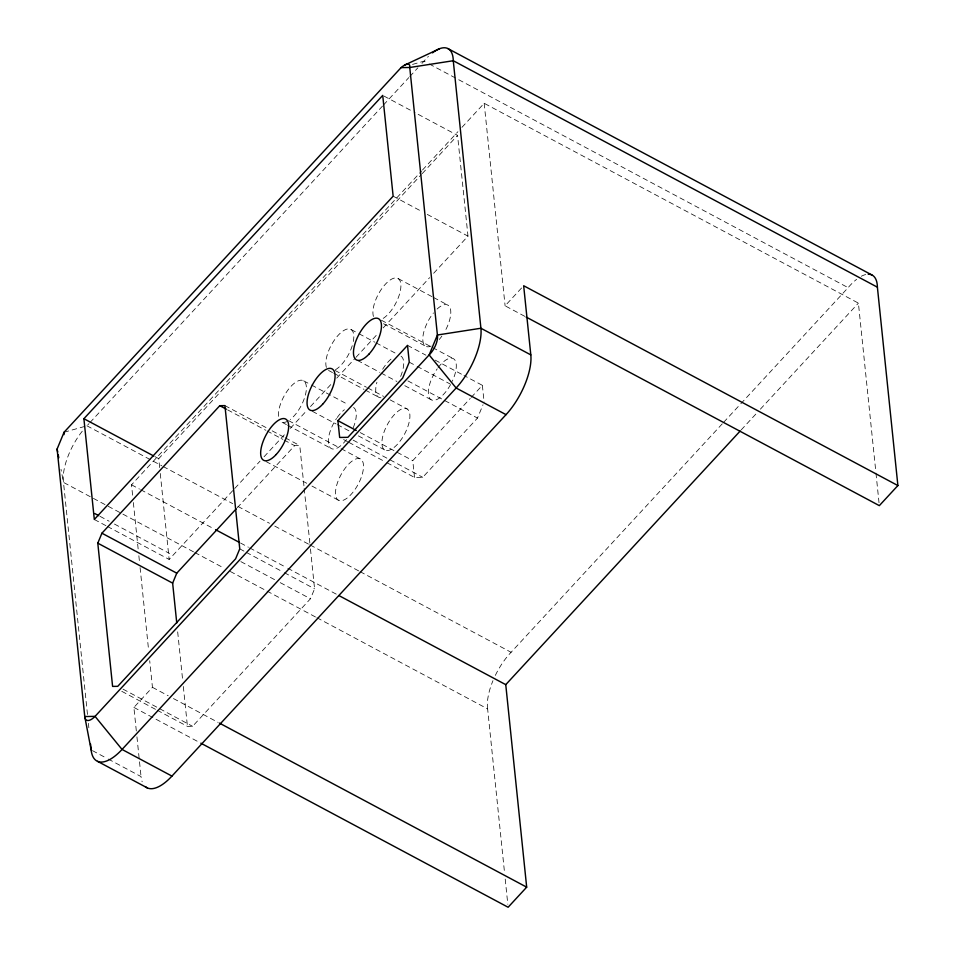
<?xml version="1.0" encoding="UTF-8"?>
<svg xmlns="http://www.w3.org/2000/svg" width="955" height="955" viewBox="0 0 955 955"><rect width="100%" height="100%" fill="white"/><g stroke="black" fill="none" stroke-linecap="round" stroke-linejoin="round"><path stroke-width="0.72" stroke-dasharray="4.78 3.58" d="M157.241 710.245L187.443 726.373L192.588 726.301L310.447 598.785L314.577 588.829L310.005 544.517M386.93 462.709L414.506 477.428L422.743 477.297L477.5 418.063L483.003 404.789M64.057 432.257L86.965 425.811L88.994 423.626M89.997 422.528L382.501 106.077M383.516 104.978L408.812 77.606M409.826 76.507L417.92 67.757M421.979 63.376L423.996 61.18A40.85 17.154 -61.9 0 1 428.425 56.417M132.59 495.168L131.527 484.818L421.525 171.076M422.54 169.978L457.899 131.718M461.945 127.349L484.173 103.295L858.402 303.117L875.819 471.639M159.664 467.556L158.745 458.663L421.227 174.693M422.229 173.607L457.564 135.371L414.231 112.236M107.449 526.48L169.154 559.439L233.772 489.533M234.775 488.447L260.023 461.134M264.058 456.765L285.259 433.833M290.308 428.365L306.46 410.889M310.494 406.532L331.695 383.588M336.745 378.132L354.914 358.471M355.929 357.373L378.132 333.343M383.182 327.887L429.619 277.642M433.654 273.273L467.986 236.136L457.564 135.371M237.21 507.774L294.629 445.663L299.775 445.579L304.048 486.931M136.326 730.969L133.891 707.428L152.454 687.337L149.708 660.729M524.796 316.332L505.1 305.815L521.705 287.849M414.506 477.428L412.763 460.632L470.266 398.426M471.269 397.34L482.37 385.331L463.987 375.518M495.335 675.4A42.641 17.906 -61.9 0 1 511.092 652.289L722.625 423.435M723.627 422.337L739.827 404.813M740.841 403.726L848.124 287.658A40.85 17.154 -61.9 0 1 856.623 279.326M741.187 429.929L756.348 413.539M760.383 409.158L858.402 303.117M412.548 64.403L423.996 61.18L427.936 63.281M429.249 63.985L848.124 287.658M384.041 96.109L412.918 111.532M393.138 196.181L422.026 211.604M427.279 214.409L467.986 236.136M398.187 278.597L432.329 296.826M433.642 297.53L448.086 305.242M381.379 320.223L431.278 346.868M432.591 347.572L453.601 358.794M383.492 323.709L425.512 346.152M407.522 345.364L425.906 355.188M435.098 360.095L462.674 374.814M351.106 329.535L357.671 333.044M358.985 333.737L374.742 342.153M376.055 342.857L395.752 353.374M409.253 362.16L415.819 365.67M417.132 366.374L449.96 383.898M407.904 380.902L477.5 418.063M357.492 360.429L379.815 372.355M381.129 373.047L396.886 381.463M404.765 385.665L431.027 399.691M334.978 370.433L366.493 387.252M367.806 387.957L383.564 396.373M390.129 399.87L407.2 408.991A23.374 9.813 -61.9 0 1 397.447 444.266A23.374 9.813 -61.9 0 1 383.086 435.074A23.374 9.813 -61.9 0 1 407.2 408.991M328.532 370.445L332.471 372.546M333.784 373.238L363.986 389.365M365.299 390.07L378.431 397.077M303.678 380.842L310.244 384.352M311.557 385.056L348.324 404.681M360.238 432.591L412.763 460.632M312.404 411.33L336.041 423.948M337.354 424.653L350.485 431.66M358.364 435.874L384.626 449.889M353.147 440.136L422.743 477.297M343.597 439.563L347.536 441.676M348.85 442.368L385.617 462.005M288.577 420.63L339.789 447.979M341.102 448.671L360.799 459.188A23.374 9.813 -61.9 0 1 351.046 494.463A23.374 9.813 -61.9 0 1 336.685 485.271A23.374 9.813 -61.9 0 1 360.799 459.188M286.357 424.557L281.104 421.752A23.374 9.813 -61.9 0 0 286.763 421.668M287.67 425.262L331.003 448.396M224.926 405.612L266.946 428.055M272.199 430.86L284.017 437.163M285.33 437.868L299.775 445.579M227.66 409.898L265.741 430.239M267.054 430.932L282.811 439.348M284.124 440.052L294.629 445.663M266.003 461.528L306.71 483.266M311.963 486.071L338.225 500.098M154.806 456.562L158.745 458.663M86.965 425.811L161.813 465.777M163.126 466.482L232.722 503.643M237.974 506.448L269.489 523.28M274.742 526.074L308.871 544.314M310.184 545.007L358.77 570.947M360.083 571.651L511.092 652.289M131.527 484.818L139.406 489.032M140.719 489.724L214.254 528.998M240.517 543.013L248.396 547.227M249.709 547.919L286.464 567.557M287.777 568.261L336.363 594.201M239.741 548.862L244.993 551.668M246.306 552.372L283.062 571.997M284.375 572.702L314.577 588.829M240.863 561.624L274.992 579.852M280.245 582.657L310.447 598.785M193.495 551.823L63.496 482.418L61.001 469.347M194.808 552.527L223.697 567.95M230.262 571.46L265.717 590.393M267.03 591.085L315.604 617.037M316.917 617.73L487.623 708.885L504.598 873.204M99.989 516.333L109.18 521.239M114.433 524.044L169.572 553.494M94.318 519.472L106.136 525.775M152.454 687.337L168.211 695.753M173.464 698.559L218.11 722.398M123.004 689.14L158.458 708.061M159.772 708.765L192.588 726.301M121.786 691.325L155.928 709.553M133.891 707.428L199.547 742.477M92.456 750.63L106.9 758.354M108.213 759.046L141.042 776.582A46.747 19.625 -61.9 0 0 142.176 781.775M875.974 473.119L879.018 502.688M484.173 103.295L505.1 305.815M482.37 385.331L484.101 402.127M505.219 879.125L507.809 904.29M304.203 488.411L309.85 543.049M177.678 631.864L182.715 680.593M183.324 686.502L187.443 726.373M160.273 473.489L169.154 559.439M133.354 502.557L138.248 549.865M138.857 555.774L139.466 561.695M140.087 567.604L148.634 650.391M136.935 736.854L141.042 776.582M87.478 714.459L63.496 482.418A42.641 17.906 -61.9 0 1 83.491 429.702M88.397 723.329L88.851 727.77M861.279 276.281A40.85 17.154 -61.9 0 1 866.054 274.467M487.623 708.885A42.641 17.906 -61.9 0 1 492.959 680.688M353.577 407.487A23.374 9.813 -61.9 0 1 353.219 427.768M346.51 439.539A23.374 9.813 -61.9 0 1 329.212 446.26A23.374 9.813 -61.9 0 1 336.53 418.493M337.211 417.526A23.374 9.813 -61.9 0 1 344.409 409.731M437.092 309.038A23.374 9.813 -61.9 0 1 450.151 308.035A23.374 9.813 -61.9 0 1 445.09 331.003M441.879 336.112A23.374 9.813 -61.9 0 1 439.228 339.502M431.159 346.056A23.374 9.813 -61.9 0 1 422.85 337.569A23.374 9.813 -61.9 0 1 433.463 312.965M401.005 356.179A23.374 9.813 -61.9 0 1 400.646 376.461M380.961 397.757A23.374 9.813 -61.9 0 1 376.903 382.263M382.657 369.227A23.374 9.813 -61.9 0 1 391.837 358.423M278.478 416.356A23.374 9.813 -61.9 0 1 292.087 385.223A23.374 9.813 -61.9 0 1 306.364 389.043A23.374 9.813 -61.9 0 1 290.272 419.508M326.383 367.4A23.374 9.813 -61.9 0 1 340.732 332.782A23.374 9.813 -61.9 0 1 352.646 344.349M352.252 345.686A23.374 9.813 -61.9 0 1 335.324 369.788M373.465 316.463A23.374 9.813 -61.9 0 1 385.772 283.802A23.374 9.813 -61.9 0 1 400.802 287.813A23.374 9.813 -61.9 0 1 382.406 318.851M438.094 367.651A23.374 9.813 -61.9 0 1 454.258 359.307A23.374 9.813 -61.9 0 1 452.264 381.272M450.593 384.543A23.374 9.813 -61.9 0 1 430.037 398.832A23.374 9.813 -61.9 0 1 437.235 368.821"/><path stroke-width="1.43" d="M897.891 485.558L523.662 285.736L530.813 354.89A46.747 19.625 -61.9 0 1 506.031 414.649L171.948 776.093L122.049 749.448A46.747 19.625 -61.9 0 1 91.143 749.938L84.756 716.537L57.109 449.017L64.057 432.257L401.088 67.614A12.093 4.465 -49.6 0 1 409.755 67.483L453.267 60.726L877.394 287.192L897.891 485.558L879.328 505.637L526.11 317.036M97.792 543.168L101.922 533.2L219.781 405.696L224.926 405.612L239.741 548.862L235.61 558.818L117.752 686.335L112.594 686.406L97.792 543.168L172.64 583.135L176.759 623.006M172.64 583.135L176.771 573.167L236.207 508.872M83.897 418.708L382.728 95.405L393.138 196.181L94.318 519.472L83.897 418.708L153.492 455.857M337.915 420.666L407.522 345.364L409.253 362.16L402.652 378.096L347.895 437.33L339.658 437.462L337.915 420.666L356.299 430.49M200.86 743.181L508.12 907.25L526.683 887.171L505.756 684.651L740.173 431.027M439.61 48.693L404.729 65.047M401.088 67.614L409.755 67.483L437.402 335.002A15.578 7.568 -60.8 0 1 429.141 354.926L95.058 716.369L84.756 716.537A15.578 6.422 -59.7 0 0 95.058 716.369L122.049 749.448L456.132 388.005A46.747 19.625 -61.9 0 0 480.914 328.245L453.267 60.726A40.85 17.154 -61.9 0 0 432.508 52.847M447.883 48.562L871.999 275.028M530.813 354.89L480.914 328.245L437.402 335.002L429.141 354.926L456.132 388.005L506.031 414.649M219.781 405.696L226.347 409.194M215.567 529.691L239.204 542.309M338.989 595.598L505.756 684.651M94.736 513.527L98.675 515.628M101.922 533.2L176.771 573.167M219.423 723.102L526.683 887.171M97.541 761.326L147.44 787.971M57.109 449.017L57.67 451.918M58.219 454.819L58.78 457.72M90.534 744.017L91.143 749.938M868.226 274.216A40.85 17.154 -61.9 0 1 877.394 287.192M171.948 776.093A46.747 19.625 -61.9 0 1 145.267 786.574M64.057 432.257A12.63 6.231 -74.3 0 1 64.009 434.632M276.198 454.496A23.374 9.813 -61.9 0 0 285.951 419.221A23.374 9.813 -61.9 0 0 261.837 445.317A23.374 9.813 -61.9 0 0 276.198 454.496M322.599 404.299A23.374 9.813 -61.9 0 0 332.352 369.024A23.374 9.813 -61.9 0 0 308.238 395.107A23.374 9.813 -61.9 0 0 322.599 404.299M369 354.09A23.374 9.813 -61.9 0 0 378.753 318.827A23.374 9.813 -61.9 0 0 354.639 344.91A23.374 9.813 -61.9 0 0 369 354.09"/></g></svg>
